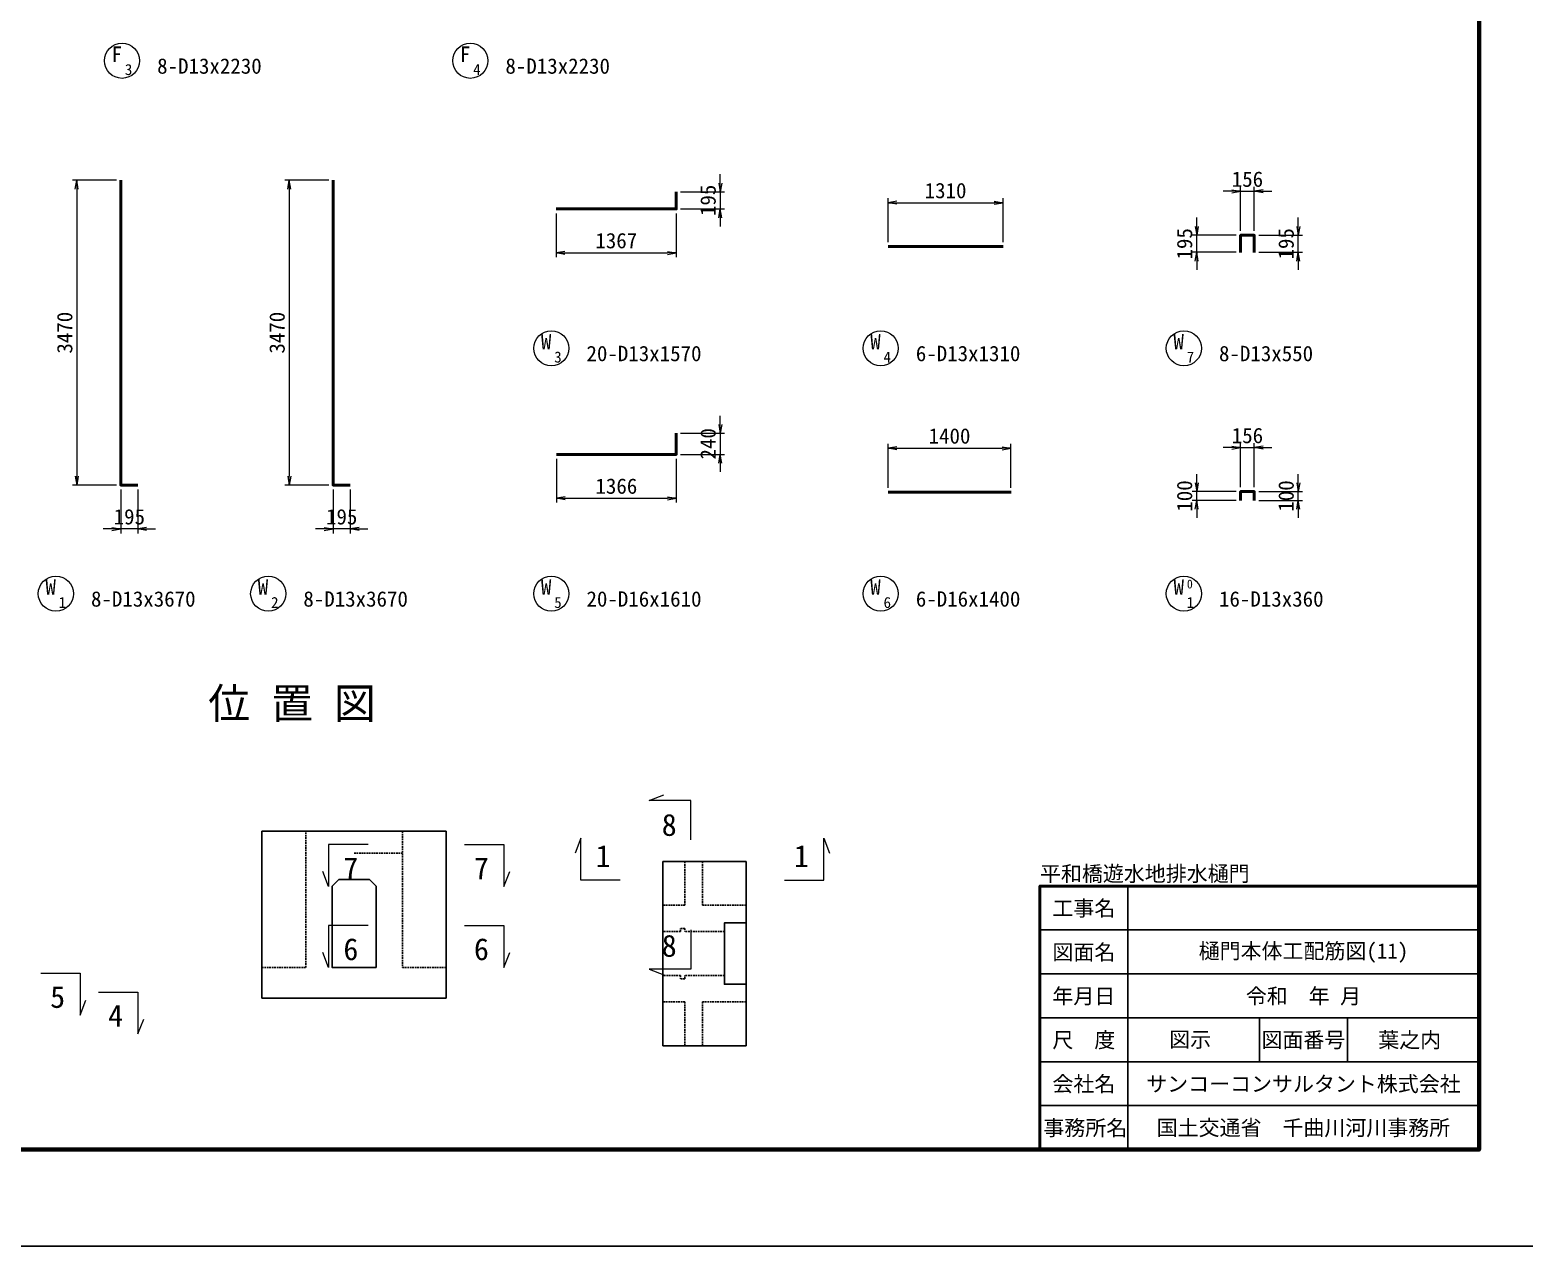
# Model space of a CAD drawing. Header units: millimetres. Extents: x 169470 to 758170, y -17820 to 11880.
# Drawn here: x 614495 to 631507, y -17820 to -3972 of the extents above; entities that cross this region are included whole.
import ezdxf
from ezdxf.enums import TextEntityAlignment as Align

# ---------------------------------------------------------------- set-up
doc = ezdxf.new("R2010")
doc.units = ezdxf.units.MM
doc.header["$LTSCALE"] = 50
doc.header["$PDSIZE"] = 300
doc.linetypes.add('DASHED2', pattern=[0.375, 0.25, -0.125])
doc.layers.get('Defpoints').update_dxf_attribs({"color": 151})
for name, color, linetype, lineweight in [('D-STR', 1, 'Continuous', 25), ('D-STR-DIM', 7, 'Continuous', 13), ('D-STR-HTXT', 7, 'Continuous', 13), ('D-STR-STR1', 2, 'Continuous', 50), ('D-STR-TXT', 7, 'Continuous', 13), ('D-TTL', 2, 'Continuous', 140), ('D-TTL-FRAM', 2, 'Continuous', 50), ('D-TTL-LINE', 7, 'Continuous', 25), ('D-TTL-TXT', 7, 'Continuous', 25)]:
    doc.layers.add(name, color=color, linetype=linetype, lineweight=lineweight)
doc.styles.add('MS ゴシック', font='MS Gothic.ttf')
doc.styles.add('YOKO_GOTHIC', font='MS Gothic.ttf')
doc.dimstyles.new('S50', dxfattribs={"dimscale": 50, "dimtxt": 3.5, "dimasz": 2, "dimexe": 1, "dimexo": 1, "dimgap": 1, "dimtad": 1, "dimdec": 0, "dimzin": 1, "dimdsep": 46, "dimtxsty": 'YOKO_GOTHIC', "dimblk": 'OPEN', "dimcen": 0, "dimclrd": 256, "dimclre": 256, "dimclrt": 256, "dimaunit": 1, "dimadec": 3, "dimazin": 0, "dimtfac": 1, "dimtdec": 0, "dimtix": 1, "dimtmove": 2, "dimatfit": 3, "dimldrblk": 'OPEN', "dimfxl": 1, "dimlwd": -1, "dimlwe": -1, "dimarcsym": 2})

# ---------------------------------------------------------------- blocks, each defined once
blk = doc.blocks.new('_Open')
at = {"color": 0, "linetype": 'ByBlock', "lineweight": -2}
for p, q in [((-1, 0.17), (0, 0)), ((-1, -0.17), (0, 0)), ((0, 0), (-1, 0))]:
    blk.add_line(p, q, dxfattribs=at)
blk = doc.blocks.new('*D4437')
at = {"layer": 'D-STR-DIM', "ltscale": 1500, "transparency": 16777216}
for p, q in [((615479, -5685), (614979, -5685)), ((615029, -5785), (615029, -9055)), ((615479, -9155), (614979, -9155))]:
    blk.add_line(p, q, dxfattribs=at)
at = {"layer": 'Defpoints', "color": 0, "ltscale": 1500, "transparency": 16777216}
for p in [(615529, -5685), (615029, -9155), (615529, -9155)]:
    blk.add_point(p, dxfattribs=at)
at = {"layer": 'D-STR-DIM', "ltscale": 1500, "transparency": 16777216, "xscale": 100, "yscale": 100, "zscale": 100}
for p, rotation in [((615029, -5685), 90), ((615029, -9155), 270)]:
    blk.add_blockref('_Open', p, dxfattribs=dict(at, rotation=rotation))
at = {"layer": 'D-STR-DIM', "ltscale": 1500, "transparency": 16777216, "insert": (614892, -7420), "char_height": 175, "attachment_point": 5, "rotation": 90, "style": 'YOKO_GOTHIC'}
blk.add_mtext('3470', dxfattribs=at)
blk = doc.blocks.new('*D4438')
at = {"layer": 'D-STR-DIM', "ltscale": 1500, "transparency": 16777216}
for p, q in [((615529, -9205), (615529, -9705)), ((615724, -9205), (615724, -9705)), ((615429, -9655), (615329, -9655)), ((615724, -9655), (615529, -9655)), ((615824, -9655), (615924, -9655))]:
    blk.add_line(p, q, dxfattribs=at)
at = {"layer": 'Defpoints', "color": 0, "ltscale": 1500, "transparency": 16777216}
for p in [(615529, -9155), (615724, -9155), (615529, -9655)]:
    blk.add_point(p, dxfattribs=at)
at = {"layer": 'D-STR-DIM', "ltscale": 1500, "transparency": 16777216, "xscale": 100, "yscale": 100, "zscale": 100}
blk.add_blockref('_Open', (615529, -9655), dxfattribs=at)
at = {"layer": 'D-STR-DIM', "ltscale": 1500, "transparency": 16777216, "xscale": 100, "yscale": 100, "zscale": 100, "rotation": 180}
blk.add_blockref('_Open', (615724, -9655), dxfattribs=at)
at = {"layer": 'D-STR-DIM', "ltscale": 1500, "transparency": 16777216, "insert": (615627, -9517), "char_height": 175, "attachment_point": 5, "style": 'YOKO_GOTHIC'}
blk.add_mtext('195', dxfattribs=at)
blk = doc.blocks.new('*D4439')
at = {"layer": 'D-STR-DIM', "ltscale": 1500, "transparency": 16777216}
for p, q in [((617897, -5685), (617397, -5685)), ((617447, -5785), (617447, -9055)), ((617897, -9155), (617397, -9155))]:
    blk.add_line(p, q, dxfattribs=at)
at = {"layer": 'Defpoints', "color": 0, "ltscale": 1500, "transparency": 16777216}
for p in [(617947, -5685), (617447, -9155), (617947, -9155)]:
    blk.add_point(p, dxfattribs=at)
at = {"layer": 'D-STR-DIM', "ltscale": 1500, "transparency": 16777216, "xscale": 100, "yscale": 100, "zscale": 100}
for p, rotation in [((617447, -5685), 90), ((617447, -9155), 270)]:
    blk.add_blockref('_Open', p, dxfattribs=dict(at, rotation=rotation))
at = {"layer": 'D-STR-DIM', "ltscale": 1500, "transparency": 16777216, "insert": (617310, -7420), "char_height": 175, "attachment_point": 5, "rotation": 90, "style": 'YOKO_GOTHIC'}
blk.add_mtext('3470', dxfattribs=at)
blk = doc.blocks.new('*D4440')
at = {"layer": 'D-STR-DIM', "ltscale": 1500, "transparency": 16777216}
for p, q in [((617947, -9205), (617947, -9705)), ((618142, -9205), (618142, -9705)), ((617847, -9655), (617747, -9655)), ((618142, -9655), (617947, -9655)), ((618242, -9655), (618342, -9655))]:
    blk.add_line(p, q, dxfattribs=at)
at = {"layer": 'Defpoints', "color": 0, "ltscale": 1500, "transparency": 16777216}
for p in [(617947, -9155), (618142, -9155), (617947, -9655)]:
    blk.add_point(p, dxfattribs=at)
at = {"layer": 'D-STR-DIM', "ltscale": 1500, "transparency": 16777216, "xscale": 100, "yscale": 100, "zscale": 100}
blk.add_blockref('_Open', (617947, -9655), dxfattribs=at)
at = {"layer": 'D-STR-DIM', "ltscale": 1500, "transparency": 16777216, "xscale": 100, "yscale": 100, "zscale": 100, "rotation": 180}
blk.add_blockref('_Open', (618142, -9655), dxfattribs=at)
at = {"layer": 'D-STR-DIM', "ltscale": 1500, "transparency": 16777216, "insert": (618045, -9517), "char_height": 175, "attachment_point": 5, "style": 'YOKO_GOTHIC'}
blk.add_mtext('195', dxfattribs=at)
blk = doc.blocks.new('*D4441')
at = {"layer": 'D-STR-DIM', "ltscale": 1500, "transparency": 16777216}
for p, q in [((620487, -6061), (620487, -6561)), ((621854, -6061), (621854, -6561)), ((620587, -6511), (621754, -6511))]:
    blk.add_line(p, q, dxfattribs=at)
at = {"layer": 'Defpoints', "color": 0, "ltscale": 1500, "transparency": 16777216}
for p in [(620487, -6011), (621854, -6011), (621854, -6511)]:
    blk.add_point(p, dxfattribs=at)
at = {"layer": 'D-STR-DIM', "ltscale": 1500, "transparency": 16777216, "xscale": 100, "yscale": 100, "zscale": 100, "rotation": 180}
blk.add_blockref('_Open', (620487, -6511), dxfattribs=at)
at = {"layer": 'D-STR-DIM', "ltscale": 1500, "transparency": 16777216, "xscale": 100, "yscale": 100, "zscale": 100}
blk.add_blockref('_Open', (621854, -6511), dxfattribs=at)
at = {"layer": 'D-STR-DIM', "ltscale": 1500, "transparency": 16777216, "insert": (621171, -6373), "char_height": 175, "attachment_point": 5, "style": 'YOKO_GOTHIC'}
blk.add_mtext('1367', dxfattribs=at)
blk = doc.blocks.new('*D4442')
at = {"layer": 'D-STR-DIM', "ltscale": 1500, "transparency": 16777216}
for p, q in [((622354, -5716), (622354, -5616)), ((621904, -5816), (622404, -5816)), ((622354, -5816), (622354, -6011)), ((621904, -6011), (622404, -6011)), ((622354, -6111), (622354, -6211))]:
    blk.add_line(p, q, dxfattribs=at)
at = {"layer": 'Defpoints', "color": 0, "ltscale": 1500, "transparency": 16777216}
for p in [(621854, -5816), (621854, -6011), (622354, -6011)]:
    blk.add_point(p, dxfattribs=at)
at = {"layer": 'D-STR-DIM', "ltscale": 1500, "transparency": 16777216, "xscale": 100, "yscale": 100, "zscale": 100}
for p, rotation in [((622354, -5816), 270), ((622354, -6011), 90)]:
    blk.add_blockref('_Open', p, dxfattribs=dict(at, rotation=rotation))
at = {"layer": 'D-STR-DIM', "ltscale": 1500, "transparency": 16777216, "insert": (622217, -5913), "char_height": 175, "attachment_point": 5, "rotation": 90, "style": 'YOKO_GOTHIC'}
blk.add_mtext('195', dxfattribs=at)
blk = doc.blocks.new('*D4443')
at = {"layer": 'D-STR-DIM', "ltscale": 1500, "transparency": 16777216}
for p, q in [((624265, -6390), (624265, -5890)), ((624365, -5940), (625475, -5940)), ((625575, -6390), (625575, -5890))]:
    blk.add_line(p, q, dxfattribs=at)
at = {"layer": 'Defpoints', "color": 0, "ltscale": 1500, "transparency": 16777216}
for p in [(625575, -5940), (624265, -6440), (625575, -6440)]:
    blk.add_point(p, dxfattribs=at)
at = {"layer": 'D-STR-DIM', "ltscale": 1500, "transparency": 16777216, "xscale": 100, "yscale": 100, "zscale": 100, "rotation": 180}
blk.add_blockref('_Open', (624265, -5940), dxfattribs=at)
at = {"layer": 'D-STR-DIM', "ltscale": 1500, "transparency": 16777216, "xscale": 100, "yscale": 100, "zscale": 100}
blk.add_blockref('_Open', (625575, -5940), dxfattribs=at)
at = {"layer": 'D-STR-DIM', "ltscale": 1500, "transparency": 16777216, "insert": (624920, -5803), "char_height": 175, "attachment_point": 5, "style": 'YOKO_GOTHIC'}
blk.add_mtext('1310', dxfattribs=at)
blk = doc.blocks.new('*D4444')
at = {"layer": 'D-STR-DIM', "ltscale": 1500, "transparency": 16777216}
for p, q in [((628279, -6260), (628279, -5760)), ((628435, -6260), (628435, -5760)), ((628179, -5810), (628079, -5810)), ((628279, -5810), (628435, -5810)), ((628535, -5810), (628635, -5810))]:
    blk.add_line(p, q, dxfattribs=at)
at = {"layer": 'Defpoints', "color": 0, "ltscale": 1500, "transparency": 16777216}
for p in [(628435, -5810), (628279, -6310), (628435, -6310)]:
    blk.add_point(p, dxfattribs=at)
at = {"layer": 'D-STR-DIM', "ltscale": 1500, "transparency": 16777216, "xscale": 100, "yscale": 100, "zscale": 100}
blk.add_blockref('_Open', (628279, -5810), dxfattribs=at)
at = {"layer": 'D-STR-DIM', "ltscale": 1500, "transparency": 16777216, "xscale": 100, "yscale": 100, "zscale": 100, "rotation": 180}
blk.add_blockref('_Open', (628435, -5810), dxfattribs=at)
at = {"layer": 'D-STR-DIM', "ltscale": 1500, "transparency": 16777216, "insert": (628357, -5673), "char_height": 175, "attachment_point": 5, "style": 'YOKO_GOTHIC'}
blk.add_mtext('156', dxfattribs=at)
blk = doc.blocks.new('*D4445')
at = {"layer": 'D-STR-DIM', "ltscale": 1500, "transparency": 16777216}
for p, q in [((627779, -6210), (627779, -6110)), ((628229, -6310), (627729, -6310)), ((627779, -6505), (627779, -6310)), ((628229, -6505), (627729, -6505)), ((627779, -6605), (627779, -6705))]:
    blk.add_line(p, q, dxfattribs=at)
at = {"layer": 'Defpoints', "color": 0, "ltscale": 1500, "transparency": 16777216}
for p in [(627779, -6310), (628279, -6310), (628279, -6505)]:
    blk.add_point(p, dxfattribs=at)
at = {"layer": 'D-STR-DIM', "ltscale": 1500, "transparency": 16777216, "xscale": 100, "yscale": 100, "zscale": 100}
for p, rotation in [((627779, -6310), 270), ((627779, -6505), 90)]:
    blk.add_blockref('_Open', p, dxfattribs=dict(at, rotation=rotation))
at = {"layer": 'D-STR-DIM', "ltscale": 1500, "transparency": 16777216, "insert": (627642, -6408), "char_height": 175, "attachment_point": 5, "rotation": 90, "style": 'YOKO_GOTHIC'}
blk.add_mtext('195', dxfattribs=at)
blk = doc.blocks.new('*D4446')
at = {"layer": 'D-STR-DIM', "ltscale": 1500, "transparency": 16777216}
for p, q in [((628935, -6210), (628935, -6110)), ((628485, -6310), (628985, -6310)), ((628935, -6505), (628935, -6310)), ((628485, -6505), (628985, -6505)), ((628935, -6605), (628935, -6705))]:
    blk.add_line(p, q, dxfattribs=at)
at = {"layer": 'Defpoints', "color": 0, "ltscale": 1500, "transparency": 16777216}
for p in [(628435, -6310), (628935, -6310), (628435, -6505)]:
    blk.add_point(p, dxfattribs=at)
at = {"layer": 'D-STR-DIM', "ltscale": 1500, "transparency": 16777216, "xscale": 100, "yscale": 100, "zscale": 100}
for p, rotation in [((628935, -6310), 270), ((628935, -6505), 90)]:
    blk.add_blockref('_Open', p, dxfattribs=dict(at, rotation=rotation))
at = {"layer": 'D-STR-DIM', "ltscale": 1500, "transparency": 16777216, "insert": (628798, -6408), "char_height": 175, "attachment_point": 5, "rotation": 90, "style": 'YOKO_GOTHIC'}
blk.add_mtext('195', dxfattribs=at)
blk = doc.blocks.new('*D4447')
at = {"layer": 'D-STR-DIM', "ltscale": 1500, "transparency": 16777216}
for p, q in [((628179, -8729), (628079, -8729)), ((628279, -9179), (628279, -8679)), ((628279, -8729), (628435, -8729)), ((628435, -9179), (628435, -8679)), ((628535, -8729), (628635, -8729))]:
    blk.add_line(p, q, dxfattribs=at)
at = {"layer": 'Defpoints', "color": 0, "ltscale": 1500, "transparency": 16777216}
for p in [(628435, -8729), (628279, -9229), (628435, -9229)]:
    blk.add_point(p, dxfattribs=at)
at = {"layer": 'D-STR-DIM', "ltscale": 1500, "transparency": 16777216, "xscale": 100, "yscale": 100, "zscale": 100}
blk.add_blockref('_Open', (628279, -8729), dxfattribs=at)
at = {"layer": 'D-STR-DIM', "ltscale": 1500, "transparency": 16777216, "xscale": 100, "yscale": 100, "zscale": 100, "rotation": 180}
blk.add_blockref('_Open', (628435, -8729), dxfattribs=at)
at = {"layer": 'D-STR-DIM', "ltscale": 1500, "transparency": 16777216, "insert": (628357, -8592), "char_height": 175, "attachment_point": 5, "style": 'YOKO_GOTHIC'}
blk.add_mtext('156', dxfattribs=at)
blk = doc.blocks.new('*D4365')
at = {"layer": 'D-STR-DIM', "ltscale": 1500, "transparency": 16777216}
for p, q in [((627779, -9129), (627779, -9029)), ((628229, -9229), (627729, -9229)), ((628229, -9329), (627729, -9329)), ((627779, -9329), (627779, -9229)), ((627779, -9429), (627779, -9529))]:
    blk.add_line(p, q, dxfattribs=at)
at = {"layer": 'Defpoints', "color": 0, "ltscale": 1500, "transparency": 16777216}
for p in [(627779, -9229), (628279, -9229), (628279, -9329)]:
    blk.add_point(p, dxfattribs=at)
at = {"layer": 'D-STR-DIM', "ltscale": 1500, "transparency": 16777216, "xscale": 100, "yscale": 100, "zscale": 100}
for p, rotation in [((627779, -9229), 270), ((627779, -9329), 90)]:
    blk.add_blockref('_Open', p, dxfattribs=dict(at, rotation=rotation))
at = {"layer": 'D-STR-DIM', "ltscale": 1500, "transparency": 16777216, "insert": (627642, -9279), "char_height": 175, "attachment_point": 5, "rotation": 90, "style": 'YOKO_GOTHIC'}
blk.add_mtext('100', dxfattribs=at)
blk = doc.blocks.new('*D4366')
at = {"layer": 'D-STR-DIM', "ltscale": 1500, "transparency": 16777216}
for p, q in [((628935, -9129), (628935, -9029)), ((628485, -9229), (628985, -9229)), ((628485, -9329), (628985, -9329)), ((628935, -9329), (628935, -9229)), ((628935, -9429), (628935, -9529))]:
    blk.add_line(p, q, dxfattribs=at)
at = {"layer": 'Defpoints', "color": 0, "ltscale": 1500, "transparency": 16777216}
for p in [(628435, -9229), (628435, -9329), (628935, -9229)]:
    blk.add_point(p, dxfattribs=at)
at = {"layer": 'D-STR-DIM', "ltscale": 1500, "transparency": 16777216, "xscale": 100, "yscale": 100, "zscale": 100}
for p, rotation in [((628935, -9229), 270), ((628935, -9329), 90)]:
    blk.add_blockref('_Open', p, dxfattribs=dict(at, rotation=rotation))
at = {"layer": 'D-STR-DIM', "ltscale": 1500, "transparency": 16777216, "insert": (628798, -9279), "char_height": 175, "attachment_point": 5, "rotation": 90, "style": 'YOKO_GOTHIC'}
blk.add_mtext('100', dxfattribs=at)
blk = doc.blocks.new('*D4403')
at = {"layer": 'D-STR-DIM', "ltscale": 1500, "transparency": 16777216}
for p, q in [((620489, -8855), (620489, -9355)), ((621854, -8855), (621854, -9355)), ((620589, -9305), (621754, -9305))]:
    blk.add_line(p, q, dxfattribs=at)
at = {"layer": 'Defpoints', "color": 0, "ltscale": 1500, "transparency": 16777216}
for p in [(620489, -8805), (621854, -8805), (621854, -9305)]:
    blk.add_point(p, dxfattribs=at)
at = {"layer": 'D-STR-DIM', "ltscale": 1500, "transparency": 16777216, "xscale": 100, "yscale": 100, "zscale": 100, "rotation": 180}
blk.add_blockref('_Open', (620489, -9305), dxfattribs=at)
at = {"layer": 'D-STR-DIM', "ltscale": 1500, "transparency": 16777216, "xscale": 100, "yscale": 100, "zscale": 100}
blk.add_blockref('_Open', (621854, -9305), dxfattribs=at)
at = {"layer": 'D-STR-DIM', "ltscale": 1500, "transparency": 16777216, "insert": (621172, -9168), "char_height": 175, "attachment_point": 5, "style": 'YOKO_GOTHIC'}
blk.add_mtext('1366', dxfattribs=at)
blk = doc.blocks.new('*D4404')
at = {"layer": 'D-STR-DIM', "ltscale": 1500, "transparency": 16777216}
for p, q in [((622354, -8465), (622354, -8365)), ((621904, -8565), (622404, -8565)), ((622354, -8565), (622354, -8805)), ((621904, -8805), (622404, -8805)), ((622354, -8905), (622354, -9005))]:
    blk.add_line(p, q, dxfattribs=at)
at = {"layer": 'Defpoints', "color": 0, "ltscale": 1500, "transparency": 16777216}
for p in [(621854, -8565), (621854, -8805), (622354, -8805)]:
    blk.add_point(p, dxfattribs=at)
at = {"layer": 'D-STR-DIM', "ltscale": 1500, "transparency": 16777216, "xscale": 100, "yscale": 100, "zscale": 100}
for p, rotation in [((622354, -8565), 270), ((622354, -8805), 90)]:
    blk.add_blockref('_Open', p, dxfattribs=dict(at, rotation=rotation))
at = {"layer": 'D-STR-DIM', "ltscale": 1500, "transparency": 16777216, "insert": (622217, -8685), "char_height": 175, "attachment_point": 5, "rotation": 90, "style": 'YOKO_GOTHIC'}
blk.add_mtext('240', dxfattribs=at)
blk = doc.blocks.new('*D4405')
at = {"layer": 'D-STR-DIM', "ltscale": 1500, "transparency": 16777216}
for p, q in [((624265, -9185), (624265, -8685)), ((624365, -8735), (625565, -8735)), ((625665, -9185), (625665, -8685))]:
    blk.add_line(p, q, dxfattribs=at)
at = {"layer": 'Defpoints', "color": 0, "ltscale": 1500, "transparency": 16777216}
for p in [(625665, -8735), (624265, -9235), (625665, -9235)]:
    blk.add_point(p, dxfattribs=at)
at = {"layer": 'D-STR-DIM', "ltscale": 1500, "transparency": 16777216, "xscale": 100, "yscale": 100, "zscale": 100, "rotation": 180}
blk.add_blockref('_Open', (624265, -8735), dxfattribs=at)
at = {"layer": 'D-STR-DIM', "ltscale": 1500, "transparency": 16777216, "xscale": 100, "yscale": 100, "zscale": 100}
blk.add_blockref('_Open', (625665, -8735), dxfattribs=at)
at = {"layer": 'D-STR-DIM', "ltscale": 1500, "transparency": 16777216, "insert": (624965, -8597), "char_height": 175, "attachment_point": 5, "style": 'YOKO_GOTHIC'}
blk.add_mtext('1400', dxfattribs=at)

msp = doc.modelspace()

# ---------------------------------------------------------------- linework, layer by layer
at = {"layer": 'D-STR'}
for p, q in [((619235.91, -13096.31), (617135.91, -13096.31)), ((617135.91, -14996.31), (617135.91, -13096.31)), ((619235.91, -14996.31), (619235.91, -13096.31)), ((622651.54, -13439.32), (621701.54, -13439.32)), ((621701.54, -13939.32), (621701.54, -13439.32)), ((622651.54, -14489.32), (622651.54, -13439.32)), ((618010.91, -13646.31), (617935.91, -13721.31)), ((618010.91, -13646.31), (618360.91, -13646.31)), ((618360.91, -13646.31), (618435.91, -13721.31)), ((621701.54, -13939.32), (621701.54, -15039.32)), ((622651.54, -14839.32), (622651.54, -15539.32)), ((617135.91, -14996.31), (619235.91, -14996.31)), ((621701.54, -15039.32), (621701.54, -15539.32)), ((622651.54, -15539.32), (621701.54, -15539.32))]:
    msp.add_line(p, q, dxfattribs=at)
at = {"layer": 'D-STR', "linetype": 'DASHED2', "ltscale": 1.5}
for p, q in [((617635.91, -14646.31), (617635.91, -13096.31)), ((618735.91, -13096.31), (618735.91, -14646.31)), ((618185.91, -13346.31), (618735.91, -13346.31)), ((621951.54, -13939.32), (621951.54, -13439.32)), ((622151.54, -13939.32), (622151.54, -13439.32)), ((621951.54, -13939.32), (621701.54, -13939.32)), ((622151.54, -13939.32), (622651.54, -13939.32)), ((621901.54, -14239.32), (621701.54, -14239.32)), ((621901.54, -14239.32), (621901.54, -14201.82)), ((621951.54, -14201.82), (621901.54, -14201.82)), ((621951.54, -14201.82), (621951.54, -14239.32)), ((622401.54, -14239.32), (621951.54, -14239.32)), ((617135.91, -14646.31), (617635.91, -14646.31)), ((618735.91, -14646.31), (619235.91, -14646.31)), ((621901.54, -14739.32), (621701.54, -14739.32)), ((621901.54, -14739.32), (621901.54, -14776.82)), ((621951.54, -14776.82), (621901.54, -14776.82)), ((622401.54, -14739.32), (621951.54, -14739.32)), ((621951.54, -14776.82), (621951.54, -14739.32)), ((621951.54, -15039.32), (621701.54, -15039.32)), ((621951.54, -15039.32), (621951.54, -15539.32)), ((622151.54, -15039.32), (622151.54, -15539.32)), ((622151.54, -15039.32), (622651.54, -15039.32))]:
    msp.add_line(p, q, dxfattribs=at)
at = {"layer": 'D-STR', "ltscale": 0.2}
for q in [(622651.54, -14139.32), (622651.54, -14839.32)]:
    msp.add_line((622651.54, -14489.32), q, dxfattribs=at)
at = {"layer": 'D-STR'}
for points in [[(617935.91, -13721.31), (617935.91, -14646.31), (618435.91, -14646.31), (618435.91, -13721.31)], [(622401.54, -14489.32), (622401.54, -14139.32), (622651.54, -14139.32)], [(622401.54, -14489.32), (622401.54, -14839.32), (622651.54, -14839.32)]]:
    msp.add_lwpolyline(points, dxfattribs=at)
at = {"layer": 'D-STR-HTXT'}
for points in [[(622021.09, -13194.86), (622021.09, -12746.86), (621544.65, -12746.86), (621713.9, -12680.83)], [(618344.29, -13248.22), (617896.29, -13248.22), (617896.29, -13724.66), (617830.25, -13555.41)], [(619443.28, -13248.22), (619891.28, -13248.22), (619891.28, -13724.66), (619957.31, -13555.41)], [(621215.52, -13651.95), (620767.52, -13651.95), (620767.52, -13175.5), (620701.48, -13344.75)], [(623085.9, -13651.95), (623533.9, -13651.95), (623533.9, -13175.5), (623599.94, -13344.75)], [(618344.29, -14169.58), (617896.29, -14169.58), (617896.29, -14646.02), (617830.25, -14476.77)], [(619443.28, -14169.58), (619891.28, -14169.58), (619891.28, -14646.02), (619957.31, -14476.77)], [(622021.09, -14217.68), (622021.09, -14665.68), (621544.65, -14665.68), (621713.9, -14731.72)], [(614618.46, -14712.97), (615066.46, -14712.97), (615066.46, -15189.42), (615132.49, -15020.17)], [(615277.52, -14927.79), (615725.52, -14927.79), (615725.52, -15404.23), (615791.55, -15234.98)]]:
    msp.add_lwpolyline(points, dxfattribs=at)
at = {"layer": 'D-STR-STR1'}
for p, q in [((624265.4, -6440.1), (625575.4, -6440.1)), ((624265.4, -9234.66), (625665.4, -9234.66))]:
    msp.add_line(p, q, dxfattribs=at)
for points in [[(615529.49, -5684.61), (615529.49, -9154.61), (615724.49, -9154.61)], [(617947.12, -5684.61), (617947.12, -9154.61), (618142.12, -9154.61)], [(620487.41, -6010.72), (621854.41, -6010.72), (621854.41, -5815.72)], [(628435.16, -6505.03), (628435.16, -6310.03), (628279.16, -6310.03), (628279.16, -6505.03)], [(620488.91, -8805.29), (621854.41, -8805.29), (621854.41, -8565.29)], [(628435.16, -9329.44), (628435.16, -9229.44), (628279.16, -9229.44), (628279.16, -9329.44)]]:
    msp.add_lwpolyline(points, dxfattribs=at)
at = {"layer": 'D-STR-TXT'}
for centre in [(615543.63, -4323.93), (619508.87, -4323.93), (620431.97, -7597.01), (624181.46, -7597.01), (627633.22, -7597.01), (614790.55, -10391.58), (617208.18, -10391.58), (620431.97, -10391.58), (624181.46, -10391.58), (627633.22, -10391.58)]:
    msp.add_circle(centre, 200, dxfattribs=at)
at = {"layer": 'D-TTL'}
msp.add_lwpolyline([(590994.53, 10780), (590994.53, -16720), (630994.53, -16720), (630994.53, 10780)], close=True, dxfattribs=at)
at = {"layer": 'D-TTL-FRAM'}
msp.add_lwpolyline([(625994.53, -16720), (625994.53, -13720), (630994.53, -13720)], dxfattribs=at)
at = {"layer": 'D-TTL-LINE'}
for p, q in [((626994.53, -16720), (626994.53, -13720)), ((625994.53, -14220), (630994.53, -14220)), ((625994.53, -14720), (630994.53, -14720)), ((625994.53, -15220), (630994.53, -15220)), ((628494.53, -15720), (628494.53, -15220)), ((629494.53, -15720), (629494.53, -15220)), ((625994.53, -15720), (630994.53, -15720)), ((625994.53, -16220), (630994.53, -16220))]:
    msp.add_line(p, q, dxfattribs=at)
at = {"layer": 'Defpoints', "color": 1}
msp.add_lwpolyline([(589969.53, 11880), (589969.53, -17820), (632019.53, -17820), (632019.53, 11880)], close=True, dxfattribs=at)

# ---------------------------------------------------------------- texts
at = {"layer": 'D-STR-TXT', "style": 'YOKO_GOTHIC'}
for s, height, p in [('F ', 175, (615543.63, -4248.93)), ('F ', 175, (619508.87, -4248.93)), ('3', 125, (615618.63, -4423.93)), ('4', 125, (619583.87, -4423.93)), ('W ', 175, (620431.97, -7522.01)), ('W ', 175, (624181.46, -7522.01)), ('W ', 175, (627633.22, -7522.01)), ('3', 125, (620506.97, -7697.01)), ('4', 125, (624256.46, -7697.01)), ('7', 125, (627708.22, -7697.01)), ('W ', 175, (614790.55, -10316.58)), ('W ', 175, (617208.18, -10316.58)), ('W ', 175, (620431.97, -10316.58)), ('W ', 175, (624181.46, -10316.58)), ('W', 175, (627575.26, -10316.58)), ('1', 125, (614865.55, -10491.58)), ('2', 125, (617283.18, -10491.58)), ('5', 125, (620506.97, -10491.58)), ('6', 125, (624256.46, -10491.58)), ('1', 125, (627708.22, -10491.58))]:
    msp.add_text(s, height=height, dxfattribs=at).set_placement(p, align=Align.MIDDLE_CENTER)
at = {"layer": 'D-STR-TXT', "color": 3, "style": 'YOKO_GOTHIC'}
for p in [(615943.63, -4523.93), (619908.87, -4523.93)]:
    msp.add_text('8-D13x2230', height=175, dxfattribs=at).set_placement(p, align=Align.BOTTOM_LEFT)
at = {"layer": 'D-STR-TXT', "style": 'YOKO_GOTHIC'}
for s, p in [('20-D13x1570', (620831.97, -7797.01)), ('6-D13x1310', (624581.46, -7797.01)), ('8-D13x550', (628033.22, -7797.01)), ('8-D13x3670', (615190.55, -10591.58)), ('8-D13x3670', (617608.18, -10591.58)), ('20-D16x1610', (620831.97, -10591.58)), ('6-D16x1400', (624581.46, -10591.58)), ('16-D13x360', (628033.22, -10591.58))]:
    msp.add_text(s, height=175, dxfattribs=at).set_placement(p, align=Align.BOTTOM_LEFT)
for s, height, p in [('0', 100, (627701.34, -10331.39)), ('位 置 図', 350, (617479.02, -11815.5)), ('8', 250, (621773.75, -13148.92)), ('1', 250, (621020.56, -13504.91)), ('1', 250, (623278.31, -13504.91)), ('7', 250, (618149.34, -13642.71)), ('7', 250, (619635.69, -13642.71)), ('8', 250, (621773.75, -14525.27)), ('6', 250, (618149.34, -14564.07)), ('6', 250, (619635.69, -14564.07)), ('5', 250, (614810.87, -15107.47)), ('4', 250, (615469.93, -15322.28))]:
    msp.add_text(s, height=height, dxfattribs=at).set_placement(p, align=Align.CENTER)
at = {"layer": 'D-TTL-TXT', "style": 'MS ゴシック'}
msp.add_text('平和橋遊水地排水樋門', height=175, dxfattribs=at).set_placement((625994.53, -13720), align=Align.BOTTOM_LEFT)
for s, p in [('工事名', (626494.53, -13970)), ('図面名', (626494.53, -14470)), ('樋門本体工配筋図(11)', (628994.53, -14470)), ('年月日', (626494.53, -14970)), ('令和  年 月', (628994.53, -14970)), ('尺\u3000度', (626494.53, -15470)), ('図示', (627704.43, -15470)), ('図面番号', (628994.53, -15470)), ('葉之内', (630204.43, -15470)), ('会社名', (626494.53, -15970)), ('サンコーコンサルタント株式会社', (628994.53, -15970)), ('事務所名', (626510.6, -16470)), ('国土交通省\u3000千曲川河川事務所', (628994.53, -16470))]:
    msp.add_text(s, height=175, dxfattribs=at).set_placement(p, align=Align.MIDDLE)

# ---------------------------------------------------------------- dimensions: what is measured, and where the dimension line sits
at = {"layer": 'D-STR-DIM', "ltscale": 1500}
for base, p1, p2, picture, middle in [((628435.16, -5810.03), (628279.16, -6310.03), (628435.16, -6310.03), '*D4444', (628357.16, -5672.53)), ((625575.4, -5940.1), (624265.4, -6440.1), (625575.4, -6440.1), '*D4443', (624920.4, -5802.6)), ((621854.41, -6510.72), (620487.41, -6010.72), (621854.41, -6010.72), '*D4441', (621170.91, -6373.22)), ((625665.4, -8734.66), (624265.4, -9234.66), (625665.4, -9234.66), '*D4405', (624965.4, -8597.16)), ((628435.16, -8729.44), (628279.16, -9229.44), (628435.16, -9229.44), '*D4447', (628357.16, -8591.94)), ((621854.41346004, -9305.28718517), (620488.91346004, -8805.28718517), (621854.41346004, -8805.28718517), '*D4403', (621171.66346004, -9167.78718517)), ((615529.49, -9654.61), (615724.49, -9154.61), (615529.49, -9154.61), '*D4438', (615626.99, -9517.11)), ((617947.12, -9654.61), (618142.12, -9154.61), (617947.12, -9154.61), '*D4440', (618044.62, -9517.11))]:
    dim = msp.add_linear_dim(base=base, p1=p1, p2=p2, dimstyle='S50', dxfattribs=at)
    dim.commit()
    dim.dimension.update_dxf_attribs({"geometry": picture, "text_midpoint": middle})
for base, p1, p2, picture, middle in [((615029.49, -9154.61), (615529.49, -5684.61), (615529.49, -9154.61), '*D4437', (614891.99, -7419.61)), ((617447.12, -9154.61), (617947.12, -5684.61), (617947.12, -9154.61), '*D4439', (617309.62, -7419.61)), ((622354.41, -6010.72), (621854.41, -5815.72), (621854.41, -6010.72), '*D4442', (622216.91, -5913.22)), ((627779.16, -6310.03), (628279.16, -6505.03), (628279.16, -6310.03), '*D4445', (627641.66, -6407.53)), ((628935.16, -6310.03), (628435.16, -6505.03), (628435.16, -6310.03), '*D4446', (628797.66, -6407.53)), ((622354.41, -8805.29), (621854.41, -8565.29), (621854.41, -8805.29), '*D4404', (622216.91, -8685.29)), ((627779.16, -9229.44), (628279.16, -9329.44), (628279.16, -9229.44), '*D4365', (627641.66, -9279.44)), ((628935.16, -9229.44), (628435.16, -9329.44), (628435.16, -9229.44), '*D4366', (628797.66, -9279.44))]:
    dim = msp.add_linear_dim(base=base, p1=p1, p2=p2, angle=90, dimstyle='S50', dxfattribs=at)
    dim.commit()
    dim.dimension.update_dxf_attribs({"geometry": picture, "text_midpoint": middle})

doc.saveas('drawing.dxf')
